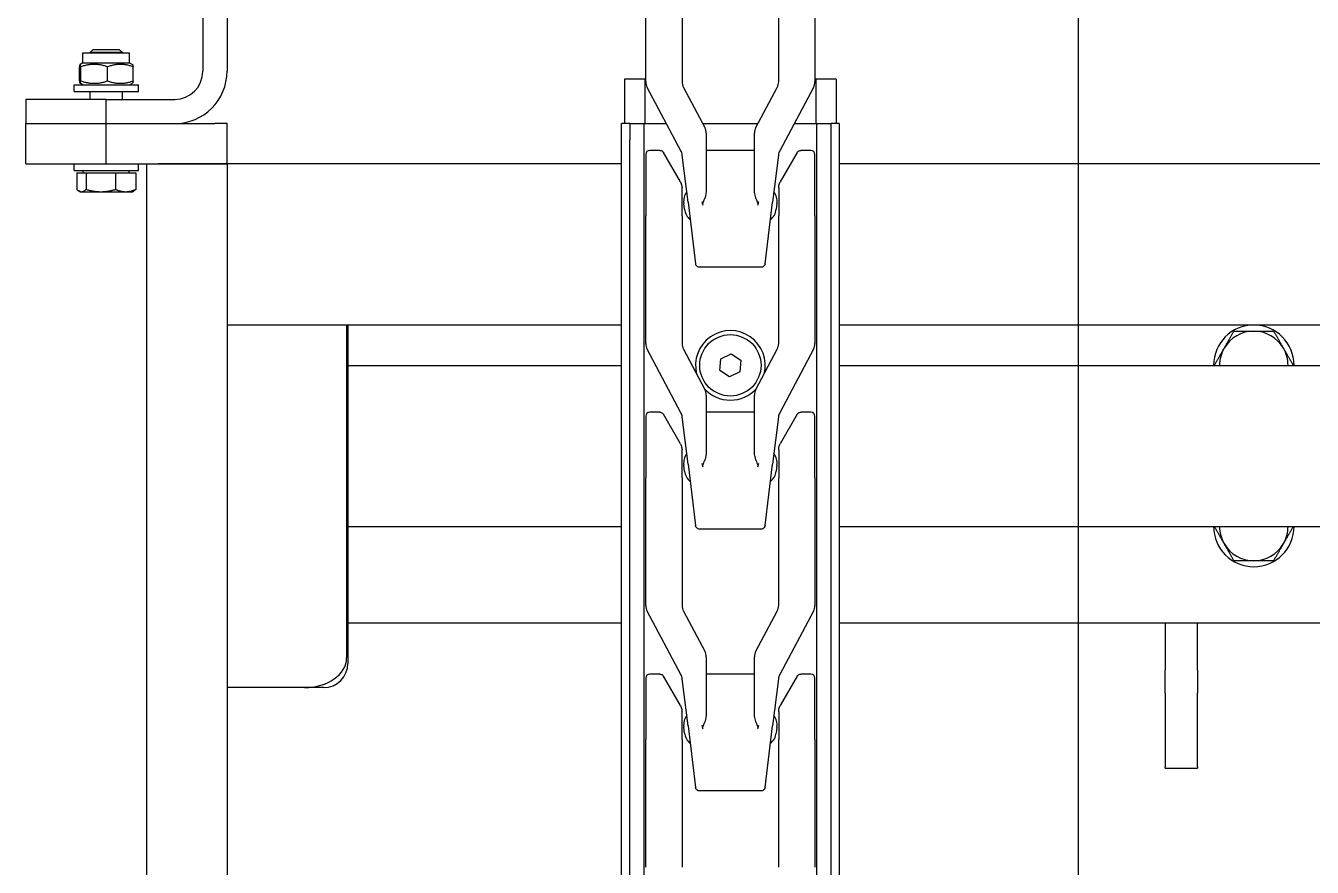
# Model space of a CAD drawing. Extents: x -3873 to 164127, y 7129 to 96529.
# Drawn here: x 42779.5 to 43099, y 41977.8 to 42186.7 of the extents above; entities that cross this region are included whole.
import ezdxf

# ---------------------------------------------------------------- set-up
doc = ezdxf.new("R2010")
doc.units = 0
for name, color, linetype in [('LAYOUT', 90, 'CONTINUOUS'), ('LAYOUT existing', 8, 'CONTINUOUS'), ('LAYOUT-KROMEKA', 1, 'CONTINUOUS')]:
    doc.layers.add(name, color=color, linetype=linetype)

# ---------------------------------------------------------------- blocks, each defined once
blk = doc.blocks.new('A$Ccf7c2aec')
at = {"layer": 'LAYOUT-KROMEKA'}
for p, q in [((3875.03, 966.1), (3875.03, 946.1)), ((3875.03, 966.1), (3885.03, 966.1)), ((3885.03, 966.1), (3885.03, 946.1)), ((3885.03, 966.1), (3885.03, 946.1)), ((3891.03, 966.1), (3885.03, 966.1)), ((3891.03, 946.1), (3891.03, 966.1)), ((3868.13, 952.6), (3868.33, 952.93)), ((3868.13, 952.6), (3868.13, 952.28)), ((3868.13, 952.28), (3868.13, 947.45)), ((3872.83, 953.44), (3868.71, 953.44)), ((3872.83, 953.44), (3872.83, 951.12)), ((3873.43, 954.1), (3873.43, 938.1)), ((3873.43, 954.1), (3875.03, 954.1)), ((3893.03, 954.1), (3893.03, 938.1)), ((3893.03, 954.1), (3894.63, 954.1)), ((3894.63, 954.1), (3894.63, 938.1)), ((3894.63, 951.9), (3895.04, 952.61)), ((3895.62, 952.76), (3899.15, 952.76)), ((3895.62, 952.42), (3899.15, 952.42)), ((3900.13, 951.9), (3899.73, 952.61)), ((3872.83, 951.12), (3868.71, 951.12)), ((3872.83, 951.8), (3873.43, 951.8)), ((3872.83, 951.12), (3872.83, 943.78)), ((3891.03, 950.1), (3893.03, 950.1)), ((3900.13, 951.9), (3900.13, 940.3)), ((3900.13, 951.9), (3902.63, 951.9)), ((3902.63, 951.9), (3902.63, 940.3)), ((3902.63, 950.1), (3902.67, 950.1)), ((3902.67, 942.1), (3902.67, 950.1)), ((3903.43, 949.33), (3902.67, 950.1)), ((3903.43, 949.33), (3903.43, 942.87)), ((3868.13, 947.45), (3868.13, 941.27)), ((3875.03, 946.1), (3885.03, 946.1)), ((3875.03, 946.1), (3875.03, 919.1)), ((3885.03, 946.1), (3885.03, 919.1)), ((3885.03, 946.1), (3891.03, 946.1)), ((3885.03, 946.1), (3885.03, 929.1)), ((3891.03, 946.1), (3891.03, 929.1)), ((3872.83, 943.78), (3868.71, 943.78)), ((3872.83, 943.78), (3872.83, 938.76)), ((3895.62, 945.76), (3899.15, 945.76)), ((3903.43, 942.87), (3902.67, 942.1)), ((3868.13, 941.27), (3868.13, 939.6)), ((3868.13, 939.6), (3868.33, 939.27)), ((3872.83, 940.4), (3873.43, 940.4)), ((3891.03, 942.1), (3893.03, 942.1)), ((3894.63, 940.3), (3895.04, 939.59)), ((3895.62, 939.44), (3899.15, 939.44)), ((3900.13, 940.3), (3899.73, 939.59)), ((3900.13, 940.3), (3902.63, 940.3)), ((3902.63, 942.1), (3902.67, 942.1)), ((3872.83, 938.76), (3868.71, 938.76)), ((3873.43, 938.1), (3875.03, 938.1)), ((3893.03, 938.1), (3894.63, 938.1)), ((3875.03, 936.1), (2775.03, 936.1)), ((3875.03, 919.1), (3875.03, 933.1)), ((4075.03, 922.1), (3898.03, 922.1)), ((3875.03, 916.1), (3875.03, 919.1)), ((3875.03, 919.1), (3875.03, 916.1)), ((3885.03, 916.1), (3885.03, 919.1)), ((3875.03, 916.1), (2775.03, 916.1)), ((3745.03, 896.87), (3745.03, 916.1)), ((3835.03, 818.1), (3835.03, 916.1)), ((3875.03, 916.1), (3885.03, 916.1)), ((3875.03, 818.1), (3875.03, 916.1)), ((4075.03, 916.1), (3898.03, 916.1)), ((3745.03, 892.1), (3745.03, 896.87)), ((3835.03, 886.1), (3751.03, 886.1)), ((3835.03, 886.4), (3752.43, 886.4)), ((3761.03, 818.1), (3761.03, 886.1)), ((3785.03, 886.1), (3785.03, 818.1)), ((3825.03, 886.1), (3825.03, 818.1)), ((3523.21, 818.1), (3881.03, 818.1)), ((3881.03, 818.1), (3885.03, 818.1)), ((3885.03, 816.1), (3885.03, 818.1)), ((3523.21, 816.1), (3881.03, 816.1)), ((3885.03, 816.1), (3881.03, 816.1)), ((3896.03, 817.35), (3885.03, 817.35)), ((3885.03, 816.1), (3885.03, 812.6)), ((3896.03, 812.35), (3896.03, 817.35)), ((3885.03, 812.6), (3523.21, 812.6)), ((3700.43, 812.1), (3732.13, 812.1)), ((3747.38, 812.1), (3732.13, 812.1)), ((3748.25, 803.36), (3764.02, 811.75)), ((3765.43, 812.1), (3797.13, 812.1)), ((3812.38, 812.1), (3797.13, 812.1)), ((3813.25, 803.36), (3829.02, 811.75)), ((3830.43, 812.1), (3862.13, 812.1)), ((3877.38, 812.1), (3862.13, 812.1)), ((3878.25, 803.36), (3894.02, 811.75)), ((3885.03, 812.6), (3885.03, 806.97)), ((3896.03, 812.35), (3885.03, 812.35)), ((3895.43, 812.1), (3927.13, 812.1)), ((3748.38, 808.59), (3748.38, 811.1)), ((3813.38, 808.59), (3813.38, 811.1)), ((3878.38, 808.59), (3878.38, 811.1)), ((3740.58, 803.5), (3747.88, 807.72)), ((3805.58, 803.5), (3812.88, 807.72)), ((3870.58, 803.5), (3877.88, 807.72)), ((3732.13, 803.1), (3700.43, 803.1)), ((3732.13, 803.1), (3739.08, 803.1)), ((3733.76, 802.49), (3735.24, 802.67)), ((3735.51, 801.6), (3747.21, 803.03)), ((3764.02, 802.75), (3754.06, 797.45)), ((3797.13, 803.1), (3765.43, 803.1)), ((3797.13, 803.1), (3804.08, 803.1)), ((3798.76, 802.49), (3800.24, 802.67)), ((3800.51, 801.6), (3812.21, 803.03)), ((3829.02, 802.75), (3819.06, 797.45)), ((3862.13, 803.1), (3830.43, 803.1)), ((3862.13, 803.1), (3869.08, 803.1)), ((3863.76, 802.49), (3865.24, 802.67)), ((3865.51, 801.6), (3877.21, 803.03)), ((3894.02, 802.75), (3884.06, 797.45)), ((3927.13, 803.1), (3895.43, 803.1)), ((3735.51, 801.6), (3720.26, 799.73)), ((3800.51, 801.6), (3785.26, 799.73)), ((3865.51, 801.6), (3850.26, 799.73)), ((3719.38, 783.47), (3719.38, 798.73)), ((3752.65, 797.1), (3738.53, 797.1)), ((3748.38, 785.1), (3748.38, 797.1)), ((3784.38, 783.47), (3784.38, 798.73)), ((3817.65, 797.1), (3803.53, 797.1)), ((3813.38, 785.1), (3813.38, 797.1)), ((3849.38, 783.47), (3849.38, 798.73)), ((3882.65, 797.1), (3868.53, 797.1)), ((3878.38, 785.1), (3878.38, 797.1)), ((3885.03, 797.97), (3885.03, 784.23)), ((3822.16, 791.32), (3823.79, 793.7)), ((3823.79, 793.7), (3826.67, 793.48)), ((3826.67, 793.48), (3827.91, 790.88)), ((3823.4, 788.72), (3822.16, 791.32)), ((3827.91, 790.88), (3826.28, 788.5)), ((3826.28, 788.5), (3823.4, 788.72)), ((3738.53, 785.1), (3752.65, 785.1)), ((3754.06, 784.75), (3764.02, 779.45)), ((3803.53, 785.1), (3817.65, 785.1)), ((3819.06, 784.75), (3829.02, 779.45)), ((3868.53, 785.1), (3882.65, 785.1)), ((3884.06, 784.75), (3894.02, 779.45)), ((3720.26, 782.47), (3735.51, 780.6)), ((3735.24, 779.53), (3733.76, 779.71)), ((3747.21, 779.17), (3735.51, 780.6)), ((3785.26, 782.47), (3800.51, 780.6)), ((3800.24, 779.53), (3798.76, 779.71)), ((3812.21, 779.17), (3800.51, 780.6)), ((3850.26, 782.47), (3865.51, 780.6)), ((3865.24, 779.53), (3863.76, 779.71)), ((3877.21, 779.17), (3865.51, 780.6)), ((3700.43, 779.1), (3732.13, 779.1)), ((3739.08, 779.1), (3732.13, 779.1)), ((3747.88, 774.48), (3740.58, 778.7)), ((3764.02, 770.45), (3748.25, 778.84)), ((3765.43, 779.1), (3797.13, 779.1)), ((3804.08, 779.1), (3797.13, 779.1)), ((3812.88, 774.48), (3805.58, 778.7)), ((3829.02, 770.45), (3813.25, 778.84)), ((3830.43, 779.1), (3862.13, 779.1)), ((3869.08, 779.1), (3862.13, 779.1)), ((3877.88, 774.48), (3870.58, 778.7)), ((3894.02, 770.45), (3878.25, 778.84)), ((3895.43, 779.1), (3927.13, 779.1)), ((3748.38, 771.1), (3748.38, 773.61)), ((3813.38, 771.1), (3813.38, 773.61)), ((3878.38, 771.1), (3878.38, 773.61)), ((3885.03, 775.23), (3885.03, 769.6)), ((3732.13, 770.1), (3700.43, 770.1)), ((3732.13, 770.1), (3747.38, 770.1)), ((3797.13, 770.1), (3765.43, 770.1)), ((3797.13, 770.1), (3812.38, 770.1)), ((3862.13, 770.1), (3830.43, 770.1)), ((3862.13, 770.1), (3877.38, 770.1)), ((3927.13, 770.1), (3895.43, 770.1)), ((3523.21, 769.6), (3885.03, 769.6)), ((3896.03, 769.85), (3885.03, 769.85)), ((3885.03, 769.6), (3885.03, 766.1)), ((3896.03, 764.85), (3896.03, 769.85)), ((3523.21, 766.1), (3881.03, 766.1)), ((3881.03, 764.1), (3523.21, 764.1)), ((3761.03, 428.1), (3761.03, 764.1)), ((3785.03, 764.1), (3785.03, 428.1)), ((3825.03, 764.1), (3825.03, 428.1)), ((3835.03, 428.1), (3835.03, 764.1)), ((3875.03, 428.1), (3875.03, 764.1)), ((3881.03, 766.1), (3885.03, 766.1)), ((3885.03, 764.1), (3881.03, 764.1)), ((3885.03, 764.1), (3885.03, 766.1)), ((3896.03, 764.85), (3885.03, 764.85)), ((3725.03, 683.1), (3725.34, 683.1)), ((3725.03, 683.1), (3725.03, 675.1)), ((3743.67, 683.1), (3725.34, 683.1)), ((3743.67, 683.1), (3749.36, 683.1)), ((3761.03, 683.1), (3749.36, 683.1)), ((3725.34, 675.1), (3725.03, 675.1)), ((3725.34, 675.1), (3743.67, 675.1)), ((3749.36, 675.1), (3743.67, 675.1)), ((3749.36, 675.1), (3761.03, 675.1))]:
    blk.add_line(p, q, dxfattribs=at)
blk.add_circle((3825.03, 791.1), 7.62, dxfattribs=at)
for centre, radius, start, end in [((3898.03, 929.1), 13, 180, 270), ((3898.03, 929.1), 7, 180, 270), ((3751.03, 892.1), 6, 180, 270), ((3747.38, 811.1), 1, 0, 90), ((3765.43, 809.1), 3, 90, 118), ((3812.38, 811.1), 1, 0, 90), ((3830.43, 809.1), 3, 90, 118), ((3877.38, 811.1), 1, 0, 90), ((3895.43, 809.1), 3, 90, 118), ((3734.25, 798.52), 4, 96.9958, 140.527), ((3735.73, 798.7), 4, 53.4646, 96.9958), ((3746.84, 806.01), 3, 276.9958, 298), ((3765.43, 800.1), 3, 90, 118), ((3799.25, 798.52), 4, 96.9958, 140.527), ((3800.73, 798.7), 4, 53.4646, 96.9958), ((3811.84, 806.01), 3, 276.9958, 298), ((3830.43, 800.1), 3, 90, 118), ((3864.25, 798.52), 4, 96.9958, 140.527), ((3865.73, 798.7), 4, 53.4646, 96.9958), ((3876.84, 806.01), 3, 276.9958, 298), ((3895.43, 800.1), 3, 90, 118), ((3825.03, 791.1), 8.65, 255.4623, 104.5377), ((3752.65, 800.1), 3, 270, 298), ((3825.03, 791.1), 8.65, 131.4623, 228.5377), ((3817.65, 800.1), 3, 270, 298), ((3882.65, 800.1), 3, 270, 298), ((3752.65, 782.1), 3, 62, 90), ((3817.65, 782.1), 3, 62, 90), ((3882.65, 782.1), 3, 62, 90), ((3734.25, 783.68), 4, 219.473, 263.0042), ((3735.73, 783.5), 4, 263.0042, 306.5354), ((3799.25, 783.68), 4, 219.473, 263.0042), ((3800.73, 783.5), 4, 263.0042, 306.5354), ((3864.25, 783.68), 4, 219.473, 263.0042), ((3865.73, 783.5), 4, 263.0042, 306.5354), ((3746.84, 776.19), 3, 62, 83.0042), ((3765.43, 782.1), 3, 242, 270), ((3811.84, 776.19), 3, 62, 83.0042), ((3830.43, 782.1), 3, 242, 270), ((3876.84, 776.19), 3, 62, 83.0042), ((3895.43, 782.1), 3, 242, 270), ((3747.38, 771.1), 1, 270, 0), ((3765.43, 773.1), 3, 242, 270), ((3812.38, 771.1), 1, 270, 0), ((3830.43, 773.1), 3, 242, 270), ((3877.38, 771.1), 1, 270, 0), ((3895.43, 773.1), 3, 242, 270), ((3785.03, 661.1), 10, 90, 270), ((3825.03, 661.1), 10, 270, 90), ((3785.03, 661.1), 8.5, 120, 180), ((3785.03, 661.1), 8.5, 90, 120), ((3825.03, 661.1), 8.5, 60, 90), ((3825.03, 661.1), 8.5, 0, 60), ((3785.03, 661.1), 8.5, 180, 240), ((3825.03, 661.1), 8.5, 300, 0), ((3785.03, 661.1), 8.5, 240, 270), ((3825.03, 661.1), 8.5, 270, 300)]:
    blk.add_arc(centre, radius, start, end, dxfattribs=at)
blk.add_ellipse((3752.43, 896.87), major_axis=(0, -10.47), ratio=0.707107, start_param=4.712389, end_param=6.283185, dxfattribs=at)
for points, weights in [([(3868.71, 953.44), (3868.13, 952.82), (3868.13, 952.28)], [1, 1.0379548493, 1]), ([(3868.13, 952.28), (3868.13, 951.74), (3868.71, 951.12)], [1, 1.0379548493, 1]), ([(3895.62, 952.76), (3894.53, 952.59), (3895.62, 952.42)], [1, 1.15470053838, 1]), ([(3895.62, 952.42), (3894.53, 949.09), (3895.62, 945.76)], [1, 1.15470053838, 1]), ([(3899.15, 952.42), (3900.23, 952.59), (3899.15, 952.76)], [1, 1.15470053838, 1]), ([(3899.15, 945.76), (3900.23, 949.09), (3899.15, 952.42)], [1, 1.15470053838, 1]), ([(3868.71, 951.12), (3868.13, 949.15), (3868.13, 947.45)], [1, 1.0379548493, 1]), ([(3868.13, 947.45), (3868.13, 945.75), (3868.71, 943.78)], [1, 1.0379548493, 1]), ([(3868.71, 943.78), (3868.13, 942.43), (3868.13, 941.27)], [1, 1.0379548493, 1]), ([(3895.62, 945.76), (3894.53, 942.6), (3895.62, 939.44)], [1, 1.15470053838, 1]), ([(3899.15, 939.44), (3900.23, 942.6), (3899.15, 945.76)], [1, 1.15470053838, 1]), ([(3868.13, 941.27), (3868.13, 940.1), (3868.71, 938.76)], [1, 1.0379548493, 1]), ([(3895.62, 939.44), (3895.08, 939.52), (3895.04, 939.59)], [1, 1.07080277005, 1.07679604041]), ([(3899.73, 939.59), (3899.68, 939.52), (3899.15, 939.44)], [1.07679604041, 1.07080277005, 1]), ([(3868.71, 938.76), (3868.47, 939.02), (3868.33, 939.27)], [1, 1.01584887143, 1.01846166208]), ([(3776.53, 666.01), (3778.81, 667.32), (3780.78, 668.46)], [1, 1.0379548493, 1]), ([(3780.78, 668.46), (3782.76, 669.6), (3785.03, 670.91)], [1, 1.0379548493, 1]), ([(3825.03, 670.91), (3827.31, 669.6), (3829.28, 668.46)], [1, 1.0379548493, 1]), ([(3829.28, 668.46), (3831.26, 667.32), (3833.53, 666.01)], [1, 1.0379548493, 1]), ([(3776.53, 661.1), (3776.53, 663.38), (3776.53, 666.01)], [1, 1.0379548493, 1]), ([(3833.53, 666.01), (3833.53, 663.38), (3833.53, 661.1)], [1, 1.0379548493, 1]), ([(3776.53, 656.19), (3776.53, 658.82), (3776.53, 661.1)], [1, 1.0379548493, 1]), ([(3833.53, 661.1), (3833.53, 658.82), (3833.53, 656.19)], [1, 1.0379548493, 1]), ([(3780.78, 653.74), (3778.81, 654.88), (3776.53, 656.19)], [1, 1.0379548493, 1]), ([(3833.53, 656.19), (3831.26, 654.88), (3829.28, 653.74)], [1, 1.0379548493, 1]), ([(3785.03, 651.29), (3782.76, 652.6), (3780.78, 653.74)], [1, 1.0379548493, 1]), ([(3829.28, 653.74), (3827.31, 652.6), (3825.03, 651.29)], [1, 1.0379548493, 1])]:
    blk.add_rational_spline(points, weights, degree=2, dxfattribs=at)
for points, knots in [([(3748.38, 808.59), (3748.38, 808.48), (3748.36, 808.36), (3748.29, 808.16), (3748.24, 808.06), (3748.11, 807.89), (3748.03, 807.81), (3747.92, 807.74), (3747.9, 807.73), (3747.88, 807.72)], [0.0000243, 0.0000243, 0.0000243, 0.0000243, 0.0328926, 0.0328926, 0.0653838, 0.0653838, 0.0978897, 0.0978897, 0.1042618, 0.1042618, 0.1042618, 0.1042618]), ([(3813.38, 808.59), (3813.38, 808.48), (3813.36, 808.36), (3813.29, 808.16), (3813.24, 808.06), (3813.11, 807.89), (3813.03, 807.81), (3812.92, 807.74), (3812.9, 807.73), (3812.88, 807.72)], [0.0000243, 0.0000243, 0.0000243, 0.0000243, 0.0328926, 0.0328926, 0.0653838, 0.0653838, 0.0978897, 0.0978897, 0.1042618, 0.1042618, 0.1042618, 0.1042618]), ([(3878.38, 808.59), (3878.38, 808.48), (3878.36, 808.36), (3878.29, 808.16), (3878.24, 808.06), (3878.11, 807.89), (3878.03, 807.81), (3877.92, 807.74), (3877.9, 807.73), (3877.88, 807.72)], [0.0000243, 0.0000243, 0.0000243, 0.0000243, 0.0328926, 0.0328926, 0.0653838, 0.0653838, 0.0978897, 0.0978897, 0.1042618, 0.1042618, 0.1042618, 0.1042618]), ([(3740.58, 803.5), (3740.27, 803.32), (3739.93, 803.2), (3739.57, 803.14), (3739.48, 803.13), (3739.39, 803.11), (3739.29, 803.11), (3739.22, 803.1), (3739.15, 803.1), (3739.08, 803.1)], [0, 0, 0, 0, 0.684637, 0.684637, 0.684637, 0.86523, 0.86523, 0.86523, 1, 1, 1, 1]), ([(3805.58, 803.5), (3805.27, 803.32), (3804.93, 803.2), (3804.57, 803.14), (3804.48, 803.13), (3804.39, 803.11), (3804.29, 803.11), (3804.22, 803.1), (3804.15, 803.1), (3804.08, 803.1)], [0, 0, 0, 0, 0.684637, 0.684637, 0.684637, 0.86523, 0.86523, 0.86523, 1, 1, 1, 1]), ([(3870.58, 803.5), (3870.27, 803.32), (3869.93, 803.2), (3869.57, 803.14), (3869.48, 803.13), (3869.39, 803.11), (3869.29, 803.11), (3869.22, 803.1), (3869.15, 803.1), (3869.08, 803.1)], [0, 0, 0, 0, 0.684637, 0.684637, 0.684637, 0.86523, 0.86523, 0.86523, 1, 1, 1, 1]), ([(3719.38, 798.73), (3719.38, 798.84), (3719.4, 798.95), (3719.47, 799.16), (3719.52, 799.25), (3719.65, 799.43), (3719.74, 799.5), (3719.92, 799.62), (3720.02, 799.67), (3720.14, 799.7), (3720.17, 799.71), (3720.2, 799.72), (3720.21, 799.72), (3720.23, 799.72), (3720.24, 799.72), (3720.25, 799.72), (3720.25, 799.72), (3720.25, 799.73), (3720.26, 799.73), (3720.26, 799.73), (3720.26, 799.73), (3720.26, 799.73), (3720.26, 799.73), (3720.26, 799.73), (3720.26, 799.73), (3720.26, 799.73), (3720.26, 799.73), (3720.26, 799.73), (3720.26, 799.73), (3720.26, 799.73), (3720.26, 799.73), (3720.26, 799.73)], [0.0000031, 0.0000031, 0.0000031, 0.0000031, 0.0324341, 0.0324341, 0.064942, 0.064942, 0.0974473, 0.0974473, 0.1299526, 0.1299526, 0.137103, 0.137103, 0.1406951, 0.1406951, 0.1424933, 0.1424933, 0.1433926, 0.1433926, 0.1438423, 0.1438423, 0.1440672, 0.1440672, 0.1441796, 0.1441796, 0.1442358, 0.1442358, 0.1442639, 0.1442639, 0.144278, 0.144278, 0.1443286, 0.1443286, 0.1443286, 0.1443286]), ([(3784.38, 798.73), (3784.38, 798.84), (3784.4, 798.95), (3784.47, 799.16), (3784.52, 799.25), (3784.65, 799.43), (3784.74, 799.5), (3784.92, 799.62), (3785.02, 799.67), (3785.14, 799.7), (3785.17, 799.71), (3785.2, 799.72), (3785.21, 799.72), (3785.23, 799.72), (3785.24, 799.72), (3785.25, 799.72), (3785.25, 799.72), (3785.25, 799.73), (3785.26, 799.73), (3785.26, 799.73), (3785.26, 799.73), (3785.26, 799.73), (3785.26, 799.73), (3785.26, 799.73), (3785.26, 799.73), (3785.26, 799.73), (3785.26, 799.73), (3785.26, 799.73), (3785.26, 799.73), (3785.26, 799.73), (3785.26, 799.73), (3785.26, 799.73)], [0.0000031, 0.0000031, 0.0000031, 0.0000031, 0.0324341, 0.0324341, 0.064942, 0.064942, 0.0974473, 0.0974473, 0.1299526, 0.1299526, 0.137103, 0.137103, 0.1406951, 0.1406951, 0.1424933, 0.1424933, 0.1433926, 0.1433926, 0.1438423, 0.1438423, 0.1440672, 0.1440672, 0.1441796, 0.1441796, 0.1442358, 0.1442358, 0.1442639, 0.1442639, 0.144278, 0.144278, 0.1443313, 0.1443313, 0.1443313, 0.1443313]), ([(3849.38, 798.73), (3849.38, 798.84), (3849.4, 798.95), (3849.47, 799.16), (3849.52, 799.25), (3849.65, 799.43), (3849.74, 799.5), (3849.92, 799.62), (3850.02, 799.67), (3850.14, 799.7), (3850.17, 799.71), (3850.2, 799.72), (3850.21, 799.72), (3850.23, 799.72), (3850.24, 799.72), (3850.25, 799.72), (3850.25, 799.72), (3850.25, 799.73), (3850.26, 799.73), (3850.26, 799.73), (3850.26, 799.73), (3850.26, 799.73), (3850.26, 799.73), (3850.26, 799.73), (3850.26, 799.73), (3850.26, 799.73), (3850.26, 799.73), (3850.26, 799.73), (3850.26, 799.73), (3850.26, 799.73), (3850.26, 799.73), (3850.26, 799.73)], [0.0000031, 0.0000031, 0.0000031, 0.0000031, 0.0324341, 0.0324341, 0.064942, 0.064942, 0.0974473, 0.0974473, 0.1299526, 0.1299526, 0.137103, 0.137103, 0.1406951, 0.1406951, 0.1424933, 0.1424933, 0.1433926, 0.1433926, 0.1438423, 0.1438423, 0.1440672, 0.1440672, 0.1441796, 0.1441796, 0.1442358, 0.1442358, 0.1442639, 0.1442639, 0.144278, 0.144278, 0.144325, 0.144325, 0.144325, 0.144325]), ([(3734.76, 797.88), (3735.04, 797.95), (3735.33, 798.02), (3735.61, 798.09), (3735.62, 798.1), (3735.62, 798.1), (3735.63, 798.1)], [0, 0, 0, 0, 0.971612, 0.971612, 0.971612, 1, 1, 1, 1]), ([(3734.76, 797.88), (3734.85, 797.91), (3734.94, 797.92), (3735.18, 797.92), (3735.31, 797.89), (3735.58, 797.8), (3735.71, 797.75), (3736.05, 797.62), (3736.26, 797.54), (3736.47, 797.46)], [-1.068908, -1.068908, -1.068908, -1.068908, -1.0410443, -1.0410443, -0.9974409, -0.9974409, -0.9538374, -0.9538374, -0.8852676, -0.8852676, -0.8852676, -0.8852676]), ([(3738.53, 797.1), (3737.96, 797.1), (3737.26, 797.21), (3736.61, 797.41), (3736.54, 797.44), (3736.47, 797.46)], [-0.3189368, -0.3189368, -0.3189368, -0.3189368, -0.1295167, -0.1295167, -0.1071311, -0.1071311, -0.1071311, -0.1071311]), ([(3799.76, 797.88), (3800.04, 797.95), (3800.33, 798.02), (3800.61, 798.09), (3800.62, 798.1), (3800.62, 798.1), (3800.63, 798.1)], [0, 0, 0, 0, 0.971612, 0.971612, 0.971612, 1, 1, 1, 1]), ([(3799.76, 797.88), (3799.85, 797.91), (3799.94, 797.92), (3800.18, 797.92), (3800.31, 797.89), (3800.58, 797.8), (3800.71, 797.75), (3801.05, 797.62), (3801.26, 797.54), (3801.47, 797.46)], [-1.068908, -1.068908, -1.068908, -1.068908, -1.0410443, -1.0410443, -0.9974409, -0.9974409, -0.9538374, -0.9538374, -0.8852676, -0.8852676, -0.8852676, -0.8852676]), ([(3803.53, 797.1), (3802.96, 797.1), (3802.26, 797.21), (3801.61, 797.41), (3801.54, 797.44), (3801.47, 797.46)], [-0.3189368, -0.3189368, -0.3189368, -0.3189368, -0.1295167, -0.1295167, -0.1071311, -0.1071311, -0.1071311, -0.1071311]), ([(3864.76, 797.88), (3865.04, 797.95), (3865.33, 798.02), (3865.61, 798.09), (3865.62, 798.1), (3865.62, 798.1), (3865.63, 798.1)], [0, 0, 0, 0, 0.971612, 0.971612, 0.971612, 1, 1, 1, 1]), ([(3864.76, 797.88), (3864.85, 797.91), (3864.94, 797.92), (3865.18, 797.92), (3865.31, 797.89), (3865.58, 797.8), (3865.71, 797.75), (3866.05, 797.62), (3866.26, 797.54), (3866.47, 797.46)], [-1.068908, -1.068908, -1.068908, -1.068908, -1.0410443, -1.0410443, -0.9974409, -0.9974409, -0.9538374, -0.9538374, -0.8852676, -0.8852676, -0.8852676, -0.8852676]), ([(3868.53, 797.1), (3867.96, 797.1), (3867.26, 797.21), (3866.61, 797.41), (3866.54, 797.44), (3866.47, 797.46)], [-0.3189368, -0.3189368, -0.3189368, -0.3189368, -0.1295167, -0.1295167, -0.1071311, -0.1071311, -0.1071311, -0.1071311]), ([(3720.26, 782.47), (3720.26, 782.47), (3720.26, 782.47), (3720.26, 782.47), (3720.26, 782.47), (3720.26, 782.47), (3720.26, 782.47), (3720.26, 782.47), (3720.26, 782.47), (3720.26, 782.47), (3720.26, 782.47), (3720.25, 782.47), (3720.25, 782.47), (3720.25, 782.48), (3720.24, 782.48), (3720.23, 782.48), (3720.22, 782.48), (3720.2, 782.48), (3720.18, 782.49), (3720.14, 782.5), (3720.11, 782.5), (3720.02, 782.53), (3719.96, 782.56), (3719.83, 782.63), (3719.76, 782.68), (3719.64, 782.79), (3719.59, 782.86), (3719.5, 783), (3719.46, 783.07), (3719.4, 783.25), (3719.38, 783.36), (3719.38, 783.47)], [0, 0, 0, 0, 0.0000293, 0.0000293, 0.0000666, 0.0000666, 0.0001413, 0.0001413, 0.0002906, 0.0002906, 0.0005892, 0.0005892, 0.0011863, 0.0011863, 0.0023805, 0.0023805, 0.0047676, 0.0047676, 0.0095318, 0.0095318, 0.018982, 0.018982, 0.0372887, 0.0372887, 0.0624815, 0.0624815, 0.0876743, 0.0876743, 0.1128671, 0.1128671, 0.1444966, 0.1444966, 0.1444966, 0.1444966]), ([(3736.47, 784.74), (3736.26, 784.66), (3736.05, 784.58), (3735.71, 784.45), (3735.58, 784.4), (3735.31, 784.31), (3735.18, 784.28), (3734.94, 784.28), (3734.85, 784.29), (3734.76, 784.32)], [0.8852676, 0.8852676, 0.8852676, 0.8852676, 0.9538374, 0.9538374, 0.9974409, 0.9974409, 1.0410443, 1.0410443, 1.068908, 1.068908, 1.068908, 1.068908]), ([(3735.63, 784.1), (3735.62, 784.1), (3735.62, 784.1), (3735.61, 784.11), (3735.33, 784.18), (3735.04, 784.25), (3734.76, 784.32)], [0, 0, 0, 0, 0.028388, 0.028388, 0.028388, 1, 1, 1, 1]), ([(3736.47, 784.74), (3736.51, 784.75), (3736.55, 784.76), (3736.83, 784.86), (3737.07, 784.92), (3737.68, 785.05), (3738.11, 785.1), (3738.53, 785.1)], [-0.4553156, -0.4553156, -0.4553156, -0.4553156, -0.4433521, -0.4433521, -0.371047, -0.371047, -0.2439974, -0.2439974, -0.2439974, -0.2439974]), ([(3785.26, 782.47), (3785.26, 782.47), (3785.26, 782.47), (3785.26, 782.47), (3785.26, 782.47), (3785.26, 782.47), (3785.26, 782.47), (3785.26, 782.47), (3785.26, 782.47), (3785.26, 782.47), (3785.26, 782.47), (3785.25, 782.47), (3785.25, 782.47), (3785.25, 782.48), (3785.24, 782.48), (3785.23, 782.48), (3785.22, 782.48), (3785.2, 782.48), (3785.18, 782.49), (3785.14, 782.5), (3785.11, 782.5), (3785.02, 782.53), (3784.96, 782.56), (3784.83, 782.63), (3784.76, 782.68), (3784.64, 782.79), (3784.59, 782.86), (3784.5, 783), (3784.46, 783.07), (3784.4, 783.25), (3784.38, 783.36), (3784.38, 783.47)], [0, 0, 0, 0, 0.0000293, 0.0000293, 0.0000666, 0.0000666, 0.0001413, 0.0001413, 0.0002906, 0.0002906, 0.0005892, 0.0005892, 0.0011863, 0.0011863, 0.0023805, 0.0023805, 0.0047676, 0.0047676, 0.0095318, 0.0095318, 0.018982, 0.018982, 0.0372887, 0.0372887, 0.0624815, 0.0624815, 0.0876743, 0.0876743, 0.1128671, 0.1128671, 0.1444966, 0.1444966, 0.1444966, 0.1444966]), ([(3801.47, 784.74), (3801.26, 784.66), (3801.05, 784.58), (3800.71, 784.45), (3800.58, 784.4), (3800.31, 784.31), (3800.18, 784.28), (3799.94, 784.28), (3799.85, 784.29), (3799.76, 784.32)], [0.8852676, 0.8852676, 0.8852676, 0.8852676, 0.9538374, 0.9538374, 0.9974409, 0.9974409, 1.0410443, 1.0410443, 1.068908, 1.068908, 1.068908, 1.068908]), ([(3800.63, 784.1), (3800.62, 784.1), (3800.62, 784.1), (3800.61, 784.11), (3800.33, 784.18), (3800.04, 784.25), (3799.76, 784.32)], [0, 0, 0, 0, 0.028388, 0.028388, 0.028388, 1, 1, 1, 1]), ([(3801.47, 784.74), (3801.51, 784.75), (3801.55, 784.76), (3801.83, 784.86), (3802.07, 784.92), (3802.68, 785.05), (3803.11, 785.1), (3803.53, 785.1)], [-0.4553156, -0.4553156, -0.4553156, -0.4553156, -0.4433521, -0.4433521, -0.371047, -0.371047, -0.2439974, -0.2439974, -0.2439974, -0.2439974]), ([(3850.26, 782.47), (3850.2, 782.48), (3850.14, 782.5), (3850.02, 782.53), (3849.96, 782.56), (3849.83, 782.63), (3849.76, 782.68), (3849.64, 782.79), (3849.59, 782.86), (3849.5, 783), (3849.46, 783.07), (3849.4, 783.25), (3849.38, 783.36), (3849.38, 783.47)], [0, 0, 0, 0, 0.0189655, 0.0189655, 0.0372722, 0.0372722, 0.062465, 0.062465, 0.0876578, 0.0876578, 0.1128506, 0.1128506, 0.1444801, 0.1444801, 0.1444801, 0.1444801]), ([(3866.47, 784.74), (3866.26, 784.66), (3866.05, 784.58), (3865.71, 784.45), (3865.58, 784.4), (3865.31, 784.31), (3865.18, 784.28), (3864.94, 784.28), (3864.85, 784.29), (3864.76, 784.32)], [0.8852676, 0.8852676, 0.8852676, 0.8852676, 0.9538374, 0.9538374, 0.9974409, 0.9974409, 1.0410443, 1.0410443, 1.068908, 1.068908, 1.068908, 1.068908]), ([(3865.63, 784.1), (3865.62, 784.1), (3865.62, 784.1), (3865.61, 784.11), (3865.33, 784.18), (3865.04, 784.25), (3864.76, 784.32)], [0, 0, 0, 0, 0.028388, 0.028388, 0.028388, 1, 1, 1, 1]), ([(3866.47, 784.74), (3866.51, 784.75), (3866.55, 784.76), (3866.83, 784.86), (3867.07, 784.92), (3867.68, 785.05), (3868.11, 785.1), (3868.53, 785.1)], [-0.4553156, -0.4553156, -0.4553156, -0.4553156, -0.4433521, -0.4433521, -0.371047, -0.371047, -0.2439974, -0.2439974, -0.2439974, -0.2439974]), ([(3739.08, 779.1), (3739.46, 779.1), (3739.84, 779.03), (3740.2, 778.88), (3740.33, 778.83), (3740.46, 778.77), (3740.58, 778.7)], [0, 0, 0, 0, 0.729999, 0.729999, 0.729999, 1, 1, 1, 1]), ([(3804.08, 779.1), (3804.46, 779.1), (3804.84, 779.03), (3805.2, 778.88), (3805.33, 778.83), (3805.46, 778.77), (3805.58, 778.7)], [0, 0, 0, 0, 0.729999, 0.729999, 0.729999, 1, 1, 1, 1]), ([(3869.08, 779.1), (3869.46, 779.1), (3869.84, 779.03), (3870.2, 778.88), (3870.33, 778.83), (3870.46, 778.77), (3870.58, 778.7)], [0, 0, 0, 0, 0.729999, 0.729999, 0.729999, 1, 1, 1, 1]), ([(3747.88, 774.48), (3747.98, 774.43), (3748.06, 774.36), (3748.21, 774.19), (3748.26, 774.1), (3748.35, 773.9), (3748.37, 773.79), (3748.38, 773.66), (3748.38, 773.64), (3748.38, 773.61)], [0, 0, 0, 0, 0.0323681, 0.0323681, 0.0648784, 0.0648784, 0.0973836, 0.0973836, 0.104244, 0.104244, 0.104244, 0.104244]), ([(3812.88, 774.48), (3812.98, 774.43), (3813.06, 774.36), (3813.21, 774.19), (3813.26, 774.1), (3813.35, 773.9), (3813.37, 773.79), (3813.38, 773.66), (3813.38, 773.64), (3813.38, 773.61)], [0, 0, 0, 0, 0.0323681, 0.0323681, 0.0648784, 0.0648784, 0.0973836, 0.0973836, 0.104244, 0.104244, 0.104244, 0.104244]), ([(3877.88, 774.48), (3877.98, 774.43), (3878.06, 774.36), (3878.21, 774.19), (3878.26, 774.1), (3878.35, 773.9), (3878.37, 773.79), (3878.38, 773.66), (3878.38, 773.64), (3878.38, 773.61)], [0, 0, 0, 0, 0.0323681, 0.0323681, 0.0648784, 0.0648784, 0.0973836, 0.0973836, 0.104244, 0.104244, 0.104244, 0.104244])]:
    blk.add_open_spline(points, degree=3, knots=knots, dxfattribs=at)

msp = doc.modelspace()

# ---------------------------------------------------------------- linework, layer by layer
at = {"layer": 'LAYOUT existing', "linetype": 'Continuous', "ltscale": 20}
msp.add_line((43040.87, 44479.05), (43040.88, 39599.04), dxfattribs=at)

# ---------------------------------------------------------------- block references
at = {"layer": 'LAYOUT', "color": 4, "linetype": 'Continuous', "ltscale": 20, "rotation": 90}
msp.add_blockref('A$Ccf7c2aec', (43745.56, 38277.35), dxfattribs=at)

doc.saveas('drawing.dxf')
